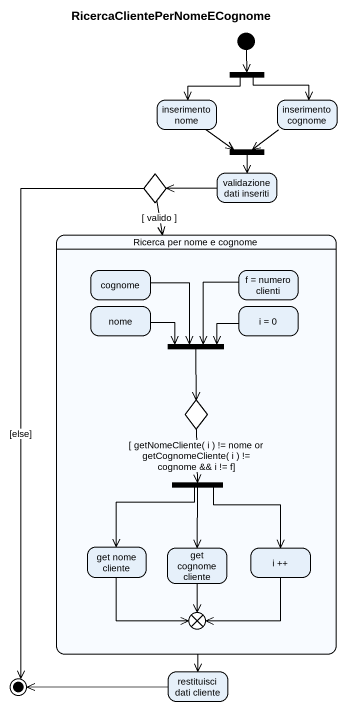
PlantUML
@startuml
title RicercaClientePerNomeECognome
hide empty description
state fork1 <<fork>>
state "inserimento nome" as inserimento_nome
state "inserimento cognome" as inserimento_cognome
state fork2 <<join>>
state choice1 <<choice>>
state "validazione dati inseriti" as validazione_dati_inseriti
state "Ricerca per nome e cognome" as Ricerca_per_nome_e_cognome {
  state cognome
  state nome
  state "f = numero clienti" as f_numero_clienti
  state "i = 0" as i_0
  state fork3 <<join>>
  state choice2 <<choice>>
  state fork4 <<fork>>
  state "get nome cliente" as get_nome_cliente
  state "get cognome cliente" as get_cognome_cliente
  state "i ++" as i
  state flowfinal1 <<end>>
}
state "restituisci dati cliente" as restituisci_dati_cliente
[*] --> fork1
fork1 --> inserimento_nome
fork1 --> inserimento_cognome
inserimento_nome --> fork2
inserimento_cognome --> fork2
fork2 --> validazione_dati_inseriti
choice1 --> Ricerca_per_nome_e_cognome : [ valido ]
validazione_dati_inseriti -left-> choice1
Ricerca_per_nome_e_cognome --> restituisci_dati_cliente
cognome --> fork3
nome -right-> fork3
f_numero_clienti --> fork3
i_0 -left-> fork3
fork3 --> choice2
choice2 --> fork4 : [ getNomeCliente( i ) != nome or getCognomeCliente( i ) != cognome && i != f]
fork4 --> get_nome_cliente
fork4 --> get_cognome_cliente
fork4 --> i
get_nome_cliente --> flowfinal1
get_cognome_cliente --> flowfinal1
i --> flowfinal1
choice1 --> [*] : [else]
restituisci_dati_cliente -left-> [*]
@enduml
